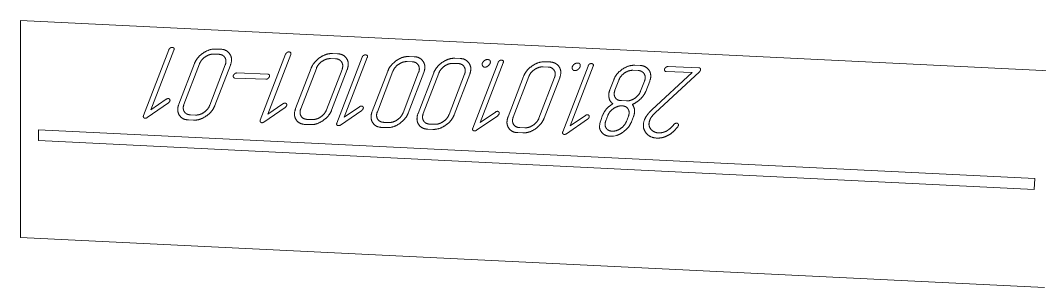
# Model space of a CAD drawing. Header units: millimetres. Extents: x 210 to 1068, y 0 to 2520.
# Drawn here: x 209.6 to 491.1, y 2.6 to 76.6 of the extents above; entities that cross this region are included whole.
import ezdxf

# ---------------------------------------------------------------- set-up
doc = ezdxf.new("R2010")
doc.units = ezdxf.units.MM
doc.linetypes.add('K5LT_BASIC', pattern=[0])
doc.layers.add('Engraving', color=7, linetype='Continuous')

msp = doc.modelspace()

# ---------------------------------------------------------------- linework, layer by layer
at = {"color": 143, "linetype": 'K5LT_BASIC', "lineweight": 15, "true_color": 0x33acca}
for p, q in [((493.87, 62.56), (209.61, 76.55)), ((209.61, 76.55), (209.61, 43.51)), ((209.61, 43.51), (209.61, 16.48)), ((209.61, 16.48), (492.48, 2.56))]:
    msp.add_line(p, q, dxfattribs=at)
at = {"layer": 'Engraving', "color": 143, "linetype": 'K5LT_BASIC', "lineweight": 15, "true_color": 0x33acca}
for p, q in [((243.62, 50.18), (250.61, 68.4)), ((252.03, 68.34), (245.68, 51.81)), ((263.57, 68.61), (264.99, 68.55)), ((263.03, 67.2), (264.45, 67.15)), ((275.87, 48.93), (282.86, 67.15)), ((284.28, 67.09), (277.94, 50.56)), ((295.28, 65.95), (296.7, 65.9)), ((295.82, 67.36), (297.24, 67.3)), ((297.02, 48.11), (304.01, 66.33)), ((305.43, 66.28), (299.09, 49.74)), ((316.44, 65.13), (317.85, 65.08)), ((316.97, 66.54), (318.39, 66.48)), ((329.66, 66.05), (331.08, 65.99)), ((334.56, 46.66), (341.55, 64.88)), ((342.98, 64.82), (336.63, 48.28)), ((354.52, 65.08), (355.94, 65.03)), ((253.38, 53.36), (257.68, 64.57)), ((254.8, 53.3), (259.1, 64.51)), ((266.21, 64.24), (261.91, 53.03)), ((267.64, 64.18), (263.34, 52.97)), ((269.41, 61.98), (277.93, 61.65)), ((285.63, 52.11), (289.93, 63.32)), ((287.06, 52.05), (291.36, 63.26)), ((298.47, 62.99), (294.17, 51.78)), ((299.89, 62.93), (295.59, 51.72)), ((306.78, 51.29), (311.09, 62.5)), ((308.21, 51.23), (312.51, 62.44)), ((319.62, 62.17), (315.32, 50.96)), ((321.04, 62.11), (316.74, 50.9)), ((319.47, 50.8), (323.78, 62.01)), ((320.9, 50.74), (325.2, 61.95)), ((329.13, 64.64), (330.55, 64.59)), ((353.98, 63.68), (355.4, 63.63)), ((359.42, 45.69), (366.41, 63.91)), ((367.83, 63.86), (361.48, 47.32)), ((378.83, 62.72), (380.25, 62.66)), ((379.37, 64.12), (380.79, 64.07)), ((384.05, 51.81), (395.15, 62.09)), ((397.2, 62.32), (384.94, 50.98)), ((395.15, 62.09), (388, 62.36)), ((388.54, 63.77), (397.03, 63.44)), ((277.39, 60.24), (268.87, 60.57)), ((332.31, 61.68), (328.01, 50.47)), ((333.73, 61.62), (329.43, 50.41)), ((344.33, 49.83), (348.63, 61.05)), ((345.75, 49.78), (350.05, 60.99)), ((357.16, 60.71), (352.86, 49.5)), ((358.58, 60.66), (354.28, 49.45)), ((372.42, 57.28), (373.5, 60.08)), ((373.84, 57.23), (374.92, 60.03)), ((382.01, 59.75), (380.94, 56.95)), ((383.44, 59.7), (382.36, 56.9)), ((250.5, 53.68), (244.64, 49.64)), ((245.68, 51.81), (249.88, 54.7)), ((377.03, 54.26), (375.61, 54.32)), ((282.75, 52.43), (276.89, 48.39)), ((277.94, 50.56), (282.13, 53.45)), ((303.9, 51.61), (298.04, 47.57)), ((299.09, 49.74), (303.28, 52.63)), ((336.63, 48.28), (340.83, 51.18)), ((384.94, 50.98), (384.44, 50.44)), ((257.46, 48.93), (256.04, 48.99)), ((258, 50.34), (256.58, 50.39)), ((290.25, 49.09), (288.83, 49.14)), ((311.4, 48.27), (309.99, 48.32)), ((341.45, 50.16), (335.58, 46.12)), ((366.3, 49.2), (360.44, 45.16)), ((361.48, 47.32), (365.68, 50.22)), ((369.56, 47.19), (369.63, 47.94)), ((369.63, 47.94), (369.73, 48.39)), ((369.73, 48.39), (369.9, 48.83)), ((369.9, 48.83), (370.45, 50.26)), ((371.32, 48.78), (371.87, 50.21)), ((377.55, 49.99), (377, 48.56)), ((378.97, 49.92), (378.42, 48.49)), ((384.44, 50.44), (384.03, 49.96)), ((214.61, 46.27), (489.81, 32.73)), ((214.61, 46.27), (214.61, 43.27)), ((289.72, 47.68), (288.3, 47.74)), ((310.87, 46.86), (309.45, 46.92)), ((323.56, 46.37), (322.14, 46.43)), ((324.1, 47.77), (322.68, 47.83)), ((348.41, 45.41), (346.99, 45.46)), ((348.95, 46.81), (347.53, 46.87)), ((391.34, 47.37), (391.2, 47.12)), ((489.66, 29.73), (214.61, 43.27)), ((373, 44.46), (372.56, 44.47)), ((373.49, 44.51), (373, 44.46)), ((374.32, 44.69), (373.49, 44.51)), ((489.81, 32.73), (489.66, 29.73))]:
    msp.add_line(p, q, dxfattribs=at)
for points in [[(250.61, 68.4), (250.73, 68.74), (251.01, 68.92)], [(251.01, 68.92), (251.27, 69.08), (251.59, 69.07)], [(251.59, 69.07), (251.71, 69.07), (252.02, 68.88)], [(252.02, 68.88), (252.17, 68.71), (252.03, 68.34)], [(260.07, 67.48), (261.79, 68.68), (263.57, 68.61)], [(264.99, 68.55), (266.62, 68.49), (267.47, 67.22)], [(282.86, 67.15), (282.99, 67.49), (283.26, 67.67)], [(283.26, 67.67), (283.53, 67.83), (283.84, 67.82)], [(283.84, 67.82), (283.97, 67.82), (284.27, 67.64)], [(284.27, 67.64), (284.42, 67.46), (284.28, 67.09)], [(257.68, 64.57), (258.34, 66.29), (260.07, 67.48)], [(259.1, 64.51), (259.56, 65.72), (260.72, 66.48)], [(260.72, 66.48), (261.88, 67.25), (263.03, 67.2)], [(264.45, 67.15), (265.57, 67.1), (266.11, 66.24)], [(266.11, 66.24), (266.65, 65.37), (266.21, 64.24)], [(267.47, 67.22), (268.31, 65.95), (267.64, 64.18)], [(289.93, 63.32), (290.6, 65.04), (292.32, 66.23)], [(291.36, 63.26), (291.82, 64.47), (292.98, 65.23)], [(292.32, 66.23), (294.05, 67.43), (295.82, 67.36)], [(292.98, 65.23), (294.13, 66), (295.28, 65.95)], [(296.7, 65.9), (297.83, 65.86), (298.36, 64.99)], [(297.24, 67.3), (298.88, 67.24), (299.72, 65.97)], [(298.36, 64.99), (298.9, 64.12), (298.47, 62.99)], [(299.72, 65.97), (300.57, 64.7), (299.89, 62.93)], [(304.01, 66.33), (304.14, 66.67), (304.42, 66.85)], [(304.42, 66.85), (304.68, 67.02), (304.99, 67)], [(304.99, 67), (305.12, 67), (305.42, 66.82)], [(305.42, 66.82), (305.57, 66.64), (305.43, 66.28)], [(311.09, 62.5), (311.75, 64.22), (313.47, 65.41)], [(313.47, 65.41), (315.2, 66.61), (316.97, 66.54)], [(314.13, 64.41), (315.29, 65.18), (316.44, 65.13)], [(317.85, 65.08), (318.98, 65.04), (319.52, 64.17)], [(318.39, 66.48), (320.03, 66.42), (320.87, 65.15)], [(320.87, 65.15), (321.72, 63.88), (321.04, 62.11)], [(323.78, 62.01), (324.44, 63.73), (326.16, 64.92)], [(326.16, 64.92), (327.89, 66.12), (329.66, 66.05)], [(331.08, 65.99), (332.72, 65.93), (333.56, 64.66)], [(337.22, 64.69), (337.37, 65.07), (337.77, 65.39)], [(337.77, 65.39), (338.18, 65.72), (338.69, 65.7)], [(338.69, 65.7), (339.19, 65.68), (339.36, 65.37)], [(339.36, 65.37), (339.51, 65.02), (339.35, 64.6)], [(341.55, 64.88), (341.68, 65.21), (341.96, 65.4)], [(341.96, 65.4), (342.22, 65.56), (342.53, 65.55)], [(342.53, 65.55), (342.66, 65.54), (342.97, 65.36)], [(342.97, 65.36), (343.12, 65.19), (342.98, 64.82)], [(351.01, 63.96), (352.74, 65.15), (354.52, 65.08)], [(355.94, 65.03), (357.57, 64.97), (358.42, 63.7)], [(268.8, 61.77), (269.07, 61.99), (269.41, 61.98)], [(312.51, 62.44), (312.97, 63.65), (314.13, 64.41)], [(319.52, 64.17), (320.05, 63.3), (319.62, 62.17)], [(325.2, 61.95), (325.66, 63.16), (326.82, 63.92)], [(326.82, 63.92), (327.98, 64.69), (329.13, 64.64)], [(330.55, 64.59), (331.67, 64.54), (332.21, 63.68)], [(332.21, 63.68), (332.74, 62.81), (332.31, 61.68)], [(333.56, 64.66), (334.41, 63.39), (333.73, 61.62)], [(337.29, 63.96), (337.08, 64.31), (337.22, 64.69)], [(337.88, 63.59), (337.5, 63.61), (337.29, 63.96)], [(338.83, 63.97), (338.41, 63.57), (337.88, 63.59)], [(339.35, 64.6), (339.26, 64.37), (338.83, 63.97)], [(348.63, 61.05), (349.29, 62.77), (351.01, 63.96)], [(350.05, 60.99), (350.51, 62.19), (351.67, 62.96)], [(351.67, 62.96), (352.83, 63.72), (353.98, 63.68)], [(355.4, 63.63), (356.52, 63.58), (357.06, 62.71)], [(357.06, 62.71), (357.6, 61.85), (357.16, 60.71)], [(358.42, 63.7), (359.26, 62.43), (358.58, 60.66)], [(362.14, 63), (361.93, 63.35), (362.07, 63.72)], [(362.07, 63.72), (362.22, 64.1), (362.62, 64.43)], [(362.73, 62.63), (362.35, 62.65), (362.14, 63)], [(362.62, 64.43), (363.03, 64.75), (363.54, 64.73)], [(363.69, 63.01), (363.26, 62.61), (362.73, 62.63)], [(363.54, 64.73), (364.04, 64.71), (364.21, 64.41)], [(364.2, 63.64), (364.11, 63.4), (363.69, 63.01)], [(364.21, 64.41), (364.36, 64.06), (364.2, 63.64)], [(366.41, 63.91), (366.54, 64.25), (366.81, 64.44)], [(366.81, 64.44), (367.07, 64.6), (367.39, 64.59)], [(367.39, 64.59), (367.51, 64.58), (367.82, 64.4)], [(367.82, 64.4), (367.97, 64.22), (367.83, 63.86)], [(373.5, 60.08), (374.17, 61.83), (375.88, 63.01)], [(374.92, 60.03), (375.37, 61.2), (376.5, 61.98)], [(375.88, 63.01), (377.59, 64.19), (379.37, 64.12)], [(376.5, 61.98), (377.64, 62.76), (378.83, 62.72)], [(380.25, 62.66), (381.37, 62.62), (381.91, 61.75)], [(380.79, 64.07), (382.42, 64), (383.27, 62.73)], [(383.27, 62.73), (384.11, 61.46), (383.44, 59.7)], [(387.6, 62.61), (387.46, 62.84), (387.56, 63.09)], [(387.56, 63.09), (387.65, 63.34), (387.92, 63.56)], [(388, 62.36), (387.74, 62.37), (387.6, 62.61)], [(387.92, 63.56), (388.19, 63.78), (388.54, 63.77)], [(397.03, 63.44), (397.28, 63.43), (397.44, 63.19)], [(397.43, 62.65), (397.36, 62.46), (397.2, 62.32)], [(397.44, 63.19), (397.55, 62.95), (397.43, 62.65)], [(268.47, 60.82), (268.33, 61.05), (268.43, 61.3)], [(268.43, 61.3), (268.53, 61.56), (268.8, 61.77)], [(268.87, 60.57), (268.62, 60.58), (268.47, 60.82)], [(278.03, 60.5), (277.75, 60.23), (277.39, 60.24)], [(277.93, 61.65), (278.26, 61.64), (278.38, 61.43)], [(278.37, 60.92), (278.31, 60.76), (278.03, 60.5)], [(278.38, 61.43), (278.48, 61.2), (278.37, 60.92)], [(381.91, 61.75), (382.45, 60.89), (382.01, 59.75)], [(372.23, 55.03), (371.97, 56.1), (372.42, 57.28)], [(373.9, 55.21), (373.4, 56.06), (373.84, 57.23)], [(380.94, 56.95), (380.49, 55.79), (379.35, 55)], [(382.36, 56.9), (381.95, 55.82), (380.98, 54.86)], [(249.88, 54.7), (250.17, 54.9), (250.44, 54.89)], [(250.44, 54.89), (250.74, 54.88), (250.87, 54.66)], [(250.89, 54.15), (250.85, 54.04), (250.5, 53.68)], [(250.87, 54.66), (251.01, 54.44), (250.89, 54.15)], [(282.13, 53.45), (282.43, 53.65), (282.7, 53.64)], [(282.7, 53.64), (283, 53.63), (283.13, 53.41)], [(373.27, 53.46), (372.49, 53.96), (372.23, 55.03)], [(375.61, 54.32), (374.4, 54.36), (373.9, 55.21)], [(379.35, 55), (378.21, 54.22), (377.03, 54.26)], [(380.98, 54.86), (380, 53.9), (378.64, 53.26)], [(253.5, 50.33), (252.71, 51.6), (253.38, 53.36)], [(254.88, 51.29), (254.36, 52.15), (254.8, 53.3)], [(256.58, 50.39), (255.4, 50.44), (254.88, 51.29)], [(260.32, 51.08), (259.18, 50.29), (258, 50.34)], [(261.91, 53.03), (261.47, 51.86), (260.32, 51.08)], [(263.34, 52.97), (262.69, 51.29), (260.97, 50.08)], [(283.15, 52.9), (283.1, 52.79), (282.75, 52.43)], [(283.13, 53.41), (283.26, 53.2), (283.15, 52.9)], [(285.75, 49.08), (284.96, 50.36), (285.63, 52.11)], [(287.14, 50.05), (286.62, 50.9), (287.06, 52.05)], [(294.17, 51.78), (293.72, 50.62), (292.58, 49.83)], [(295.59, 51.72), (294.94, 50.04), (293.23, 48.83)], [(303.28, 52.63), (303.58, 52.84), (303.85, 52.82)], [(303.85, 52.82), (304.15, 52.81), (304.28, 52.59)], [(304.3, 52.08), (304.26, 51.97), (303.9, 51.61)], [(304.28, 52.59), (304.41, 52.38), (304.3, 52.08)], [(306.91, 48.26), (306.11, 49.54), (306.78, 51.29)], [(308.29, 49.23), (307.77, 50.09), (308.21, 51.23)], [(315.32, 50.96), (314.87, 49.8), (313.73, 49.01)], [(316.74, 50.9), (316.1, 49.22), (314.38, 48.01)], [(319.6, 47.77), (318.8, 49.04), (319.47, 50.8)], [(320.98, 48.73), (320.46, 49.59), (320.9, 50.74)], [(340.83, 51.18), (341.12, 51.38), (341.39, 51.37)], [(341.39, 51.37), (341.69, 51.36), (341.82, 51.14)], [(341.82, 51.14), (341.95, 50.92), (341.84, 50.63)], [(370.45, 50.26), (370.84, 51.28), (371.53, 52.06)], [(371.53, 52.06), (372.23, 52.83), (373.27, 53.46)], [(371.87, 50.21), (372.33, 51.4), (373.49, 52.16)], [(373.49, 52.16), (374.64, 52.93), (375.79, 52.88)], [(375.79, 52.88), (376.97, 52.84), (377.48, 51.99)], [(377.48, 51.99), (378, 51.15), (377.55, 49.99)], [(378.64, 53.26), (379.14, 52.64), (379.25, 51.78)], [(379.25, 51.78), (379.35, 50.92), (378.97, 49.92)], [(382.73, 50.32), (383.2, 50.97), (384.05, 51.81)], [(243.65, 49.67), (243.5, 49.87), (243.62, 50.18)], [(244.08, 49.46), (243.79, 49.48), (243.65, 49.67)], [(244.64, 49.64), (244.36, 49.45), (244.08, 49.46)], [(256.04, 48.99), (254.29, 49.05), (253.5, 50.33)], [(260.97, 50.08), (259.25, 48.86), (257.46, 48.93)], [(275.9, 48.42), (275.75, 48.62), (275.87, 48.93)], [(276.33, 48.22), (276.05, 48.23), (275.9, 48.42)], [(276.89, 48.39), (276.62, 48.2), (276.33, 48.22)], [(288.3, 47.74), (286.55, 47.8), (285.75, 49.08)], [(288.83, 49.14), (287.66, 49.19), (287.14, 50.05)], [(293.23, 48.83), (291.51, 47.61), (289.72, 47.68)], [(292.58, 49.83), (291.43, 49.04), (290.25, 49.09)], [(297.05, 47.6), (296.9, 47.8), (297.02, 48.11)], [(309.45, 46.92), (307.7, 46.99), (306.91, 48.26)], [(309.99, 48.32), (308.81, 48.37), (308.29, 49.23)], [(314.38, 48.01), (312.66, 46.79), (310.87, 46.86)], [(313.73, 49.01), (312.58, 48.22), (311.4, 48.27)], [(322.68, 47.83), (321.5, 47.88), (320.98, 48.73)], [(326.42, 48.52), (325.27, 47.73), (324.1, 47.77)], [(328.01, 50.47), (327.56, 49.3), (326.42, 48.52)], [(329.43, 50.41), (328.79, 48.73), (327.07, 47.52)], [(341.84, 50.63), (341.8, 50.52), (341.45, 50.16)], [(344.45, 46.81), (343.65, 48.08), (344.33, 49.83)], [(345.83, 47.77), (345.31, 48.63), (345.75, 49.78)], [(352.86, 49.5), (352.42, 48.34), (351.27, 47.55)], [(354.28, 49.45), (353.64, 47.77), (351.92, 46.55)], [(365.68, 50.22), (365.97, 50.42), (366.24, 50.41)], [(366.24, 50.41), (366.54, 50.4), (366.67, 50.18)], [(366.69, 49.67), (366.65, 49.55), (366.3, 49.2)], [(366.67, 50.18), (366.81, 49.96), (366.69, 49.67)], [(371.39, 46.77), (370.88, 47.61), (371.32, 48.78)], [(377, 48.56), (376.55, 47.38), (375.4, 46.61)], [(378.42, 48.49), (377.8, 46.87), (376.04, 45.57)], [(382.35, 45.48), (381.23, 46.98), (382, 48.99)], [(382, 48.99), (382.26, 49.67), (382.73, 50.32)], [(383.47, 48.93), (382.92, 47.52), (383.71, 46.49)], [(384.03, 49.96), (383.67, 49.46), (383.47, 48.93)], [(390.05, 47.65), (390.22, 47.87), (390.42, 47.98)], [(390.42, 47.98), (390.61, 48.06), (390.87, 48.09)], [(390.87, 48.09), (391.16, 48.08), (391.31, 47.88)], [(391.31, 47.88), (391.46, 47.68), (391.34, 47.37)], [(297.48, 47.4), (297.2, 47.41), (297.05, 47.6)], [(298.04, 47.57), (297.77, 47.38), (297.48, 47.4)], [(322.14, 46.43), (320.39, 46.49), (319.6, 47.77)], [(327.07, 47.52), (325.35, 46.3), (323.56, 46.37)], [(334.59, 46.15), (334.45, 46.35), (334.56, 46.66)], [(335.03, 45.94), (334.74, 45.95), (334.59, 46.15)], [(335.58, 46.12), (335.31, 45.93), (335.03, 45.94)], [(346.99, 45.46), (345.24, 45.53), (344.45, 46.81)], [(347.53, 46.87), (346.35, 46.91), (345.83, 47.77)], [(351.92, 46.55), (350.2, 45.34), (348.41, 45.41)], [(351.27, 47.55), (350.13, 46.77), (348.95, 46.81)], [(359.45, 45.19), (359.3, 45.39), (359.42, 45.69)], [(359.88, 44.98), (359.59, 44.99), (359.45, 45.19)], [(360.44, 45.16), (360.16, 44.97), (359.88, 44.98)], [(369.99, 45.81), (369.58, 46.42), (369.56, 47.19)], [(372.56, 44.47), (370.81, 44.54), (369.99, 45.81)], [(373.08, 45.88), (371.9, 45.92), (371.39, 46.77)], [(375.4, 46.61), (374.26, 45.83), (373.08, 45.88)], [(376.04, 45.57), (375.18, 44.97), (374.32, 44.69)], [(385.46, 43.96), (383.43, 44.04), (382.35, 45.48)], [(383.71, 46.49), (384.05, 46.02), (384.64, 45.72)], [(384.64, 45.72), (385.23, 45.42), (385.94, 45.4)], [(385.94, 45.4), (386.92, 45.36), (387.97, 45.86)], [(387.97, 45.86), (389.02, 46.37), (390.05, 47.65)], [(391.2, 47.12), (389.95, 45.44), (388.36, 44.63)], [(388.36, 44.63), (386.94, 43.91), (385.46, 43.96)]]:
    msp.add_open_spline(points, degree=2, dxfattribs=at)

doc.saveas('drawing.dxf')
